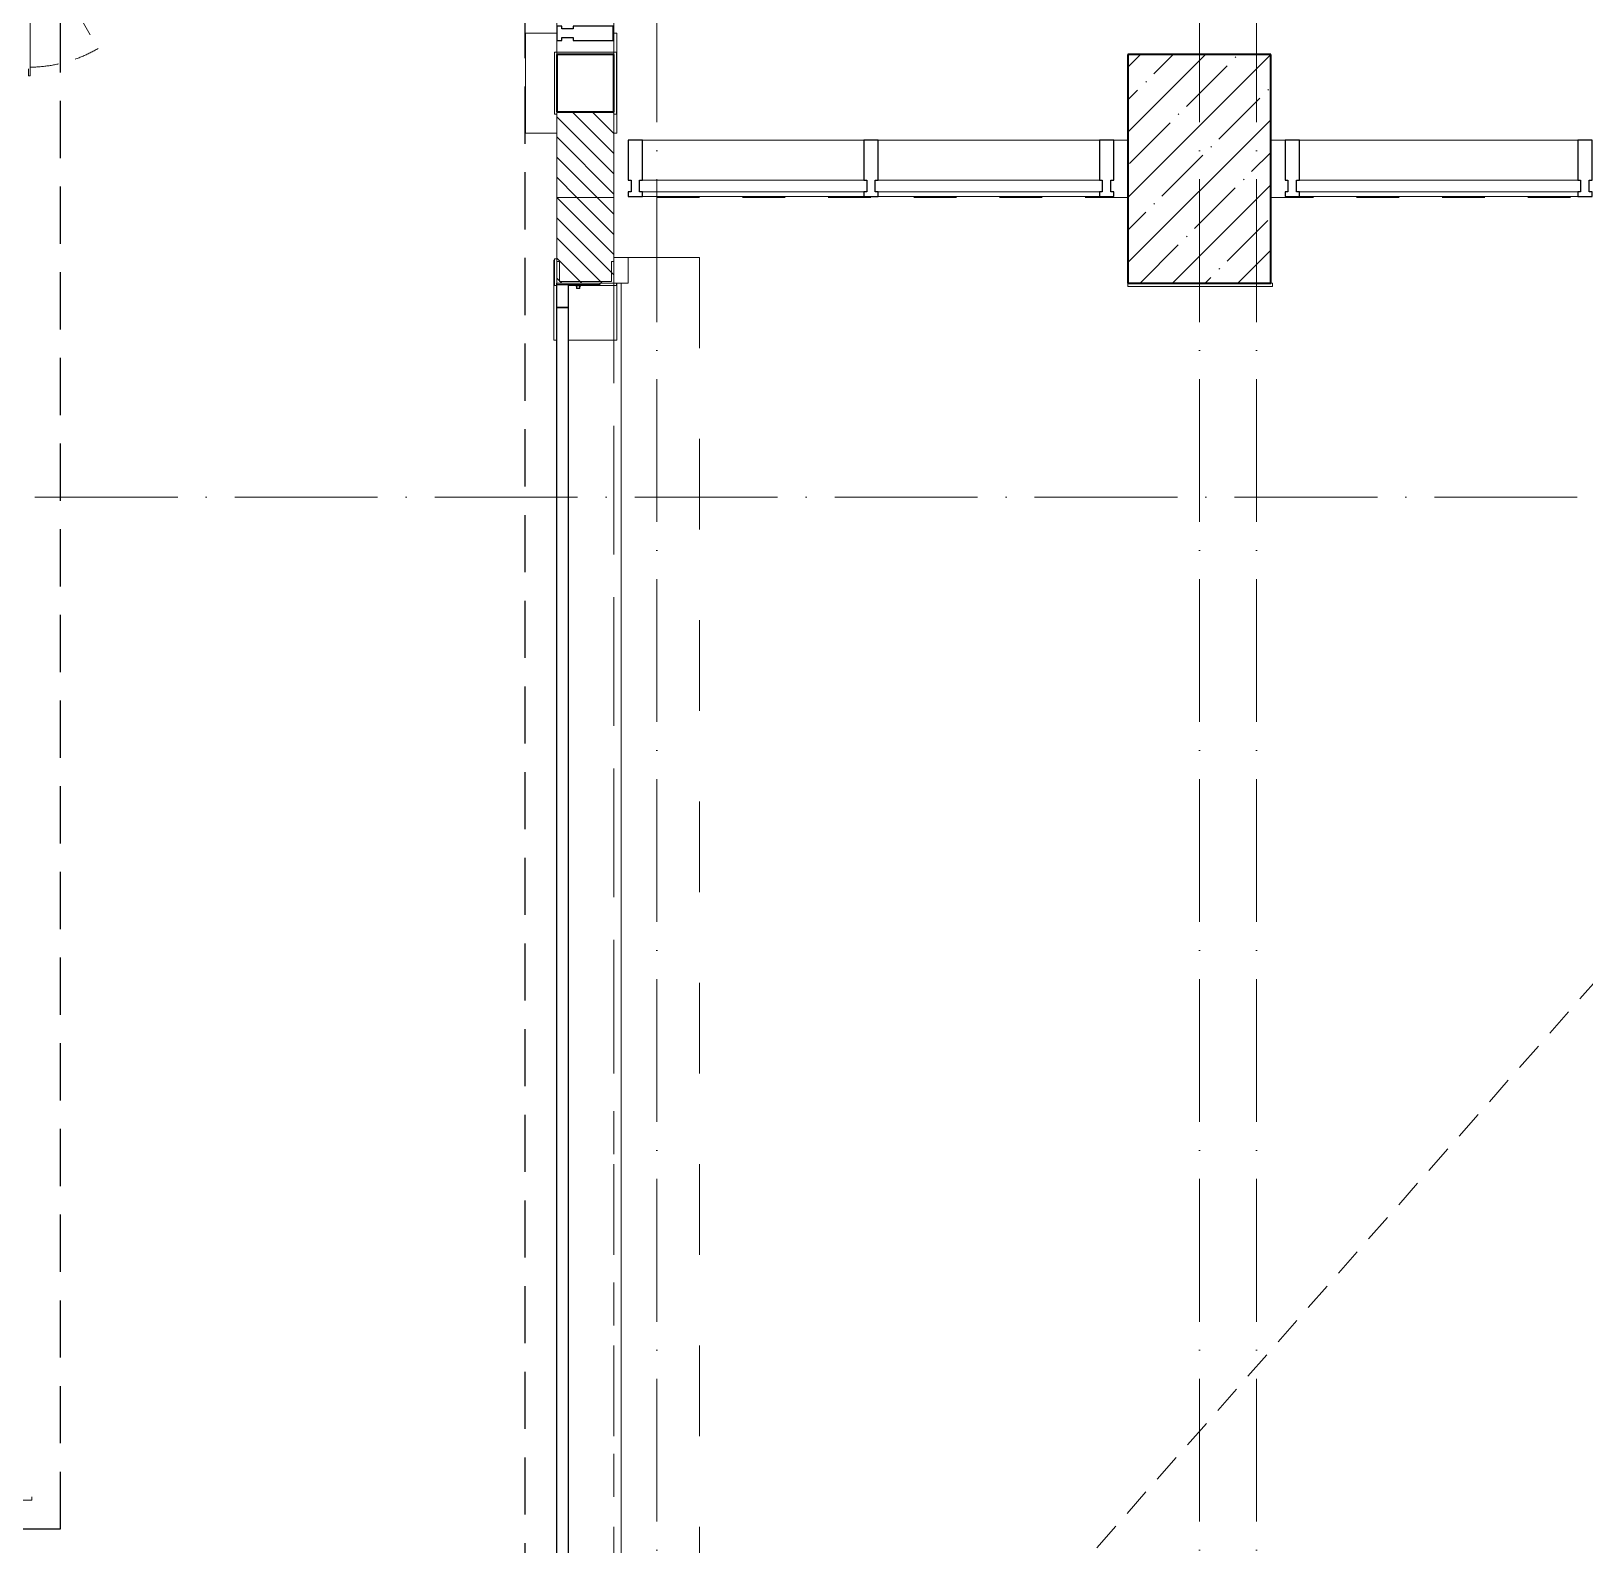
# Model space of a CAD drawing. Header units: millimetres. Extents: x -213536 to 1564669, y -45299 to 942238.
# Drawn here: x 437075 to 442516, y 516334 to 521635 of the extents above; entities that cross this region are included whole.
import ezdxf

# ---------------------------------------------------------------- set-up
doc = ezdxf.new("R2010")
doc.units = ezdxf.units.MM
for name, pattern in [('200_ШТРИХ_ш1п0_6_', [160, 100, -60]), ('50_200_ШТРИХ_1Т_ш5_п1_п1_', [700, 500, -100, 0, -100]), ('Штрих', [635, 317.5, -317.5]), ('Штрих короткий', [300, 150, -150]), ('Штриховая _2 мм - 1 мм_', [300, 200, -100])]:
    doc.linetypes.add(name, pattern=pattern)
for name, color, linetype, lineweight in [('0-1', 7, 'Continuous', 5), ('0-2', 7, 'Continuous', 9), ('3) ЖБ 4м', 3, 'Continuous', 30), ('Двери-1', 7, 'Continuous', 13), ('Импосты витража', 7, 'Continuous', 9), ('Импосты витража-1', 7, 'Continuous', 25), ('Каркас несущий', 7, 'Continuous', 9), ('Линии-1', 7, '200_ШТРИХ_ш1п0_6_', 9), ('Невидимые линии-1', 7, 'Штрих', 9), ('Несущие колонны', 7, 'Continuous', 9), ('Несущие колонны-1', 7, 'Continuous', 35), ('Обобщенные модели', 7, 'Continuous', 9), ('Ограждение-1', 7, 'Continuous', 25), ('Окна', 7, 'Continuous', 9), ('Оси-2', 7, '50_200_ШТРИХ_1Т_ш5_п1_п1_', 9), ('Остекление-1', 7, 'Continuous', 9), ('Открывание в плане-2', 7, '200_ШТРИХ_ш1п0_6_', 9), ('Перемычка-1', 7, 'Штрих короткий', 9), ('Стены-1', 7, 'Continuous', 13), ('Штриховка разреза-1', 7, 'Continuous', 9)]:
    doc.layers.add(name, color=color, linetype=linetype, lineweight=lineweight)
doc.layers.add('СТ-1_1', color=7, linetype='Штриховая _2 мм - 1 мм_', lineweight=90, true_color=0x888888)
doc.layers.get('0-2').off()
pattern_1 = [(135, (0, 0), (-35.35534, -35.35534), [])]

# ---------------------------------------------------------------- blocks, each defined once
blk = doc.blocks.new('Ос 3 эт верх часть')
at = {"layer": 'Оси-2'}
for p, q in [((439266, 499613), (439266, 535177.6)), ((441166, 499613), (441166, 535177.6)), ((441366, 499613), (441366, 533907.6)), ((455091, 520002.4), (426847.2, 520002.4))]:
    blk.add_line(p, q, dxfattribs=at)
blk = doc.blocks.new('BSC_Колонна _Прямоугольная - 500х800-V1-АИ2_03_План отделки стен 3-го этажа _Часть 1_')
at = {"layer": 'Несущие колонны'}
h = blk.add_hatch(dxfattribs=at)
h.set_pattern_fill('FP_4', color=256, style=0, pattern_type=2)
h.set_pattern_definition([(45, (-12000, -76250), (-114.04925, 114.04925), []), (45, (-11885.95, -76250), (-114.04925, 114.04925), [201.613, -40.323, 3.353, -36.97])])
h.paths.add_polyline_path([(-250, -400), (250, -400), (250, 400), (-250, 400)], flags=0)
at = {"layer": 'Несущие колонны-1'}
for p, q in [((250, 400), (-250, 400)), ((-250, 400), (-250, -400)), ((250, -400), (250, 400)), ((-250, -400), (250, -400))]:
    blk.add_line(p, q, dxfattribs=at)
blk = doc.blocks.new('PNS_Панель прямоугольная2 - Нр_Стекло - 40мм-33709893-АИ2_03_План отделки стен 3-го этажа _Часть 1_')
at = {"layer": 'Остекление-1'}
for p, q in [((-397.5, 0), (397.5, 0)), ((387.5, 0), (-387.5, 0)), ((-387.5, -40), (387.5, -40))]:
    blk.add_line(p, q, dxfattribs=at)
blk = doc.blocks.new('Прямоугольный импост - Импост структурный с накладкой - 180мм-33709890-АИ2_03_План отделки стен 3-го этажа _Часть 1_')
at = {"layer": 'Импосты витража'}
for p, q in [((10875, 76350), (11650, 76350)), ((10875, 76153), (11650, 76153))]:
    blk.add_line(p, q, dxfattribs=at)
blk = doc.blocks.new('Прямоугольный импост - Импост структурный с накладкой - 180мм-28950551-АИ2_03_План отделки стен 3-го этажа _Часть 1_')
at = {"layer": 'Импосты витража-1'}
for p, q in [((-25, 40), (-25, 180)), ((-25, 180), (25, 180)), ((25, 180), (25, 40)), ((-15, 40), (-25, 40)), ((-25, -17), (-25, 0)), ((-25, 0), (-15, 0)), ((-15, 0), (-15, 40)), ((15, 40), (15, 0)), ((25, 40), (15, 40)), ((15, 0), (25, 0)), ((25, 0), (25, -17)), ((25, -17), (-25, -17))]:
    blk.add_line(p, q, dxfattribs=at)
blk = doc.blocks.new('PNS_Панель прямоугольная2 - Нр_Стекло - 40мм-28950531-АИ2_03_План отделки стен 3-го этажа _Часть 1_')
at = {"layer": 'Остекление-1'}
for p, q in [((-487.5, 40), (487.5, 40)), ((-497.5, 0), (497.5, 0)), ((487.5, 0), (-487.5, 0))]:
    blk.add_line(p, q, dxfattribs=at)
blk = doc.blocks.new('Прямоугольный импост - Импост структурный с накладкой - 180мм-26967532-АИ2_03_План отделки стен 3-го этажа _Часть 1_')
at = {"layer": 'Импосты витража'}
for p, q in [((13325, 76350), (12350, 76350)), ((13325, 76153), (12350, 76153))]:
    blk.add_line(p, q, dxfattribs=at)
blk = doc.blocks.new('Прямоугольный импост - Импост структурный с накладкой - 180мм-26943387-АИ2_03_План отделки стен 3-го этажа _Часть 1_')
at = {"layer": 'Импосты витража-1'}
for p, q in [((-25, 0), (-25, 17)), ((-25, 17), (25, 17)), ((-15, 0), (-25, 0)), ((-15, -40), (-15, 0)), ((25, 0), (15, 0)), ((15, 0), (15, -40)), ((25, 17), (25, 0)), ((-25, -180), (-25, -40)), ((-25, -40), (-15, -40)), ((15, -40), (25, -40)), ((25, -40), (25, -180)), ((25, -180), (-25, -180))]:
    blk.add_line(p, q, dxfattribs=at)
blk = doc.blocks.new('Л_Общий_Лючок - Лючок-29683801-АИ2_03_План отделки стен 3-го этажа _Часть 1_')
at = {"layer": 'Окна'}
for p, q in [((524, 6), (-24, 6)), ((-24, 6), (-24, 0)), ((-24, 0), (0, 0)), ((500, 0), (524, 0)), ((524, 6), (524, 0))]:
    blk.add_line(p, q, dxfattribs=at)
at = {"layer": 'Открывание в плане-2'}
blk.add_line((16.4, 6), (428.6, 244), dxfattribs=at)
blk.add_arc((6, 0), 488, 0.708, 30, dxfattribs=at)
blk = doc.blocks.new('DM_Штора_Противопожарная_Doormaster_EI-60 - ш_5750 х в2680-31836437-АИ2_03_План отделки стен 3-го этажа _Часть 1_')
at = {"layer": 'Двери-1'}
for p, q in [((-2750, 150), (-2840, 150)), ((-2840, 150), (-2840, 100)), ((-2750, 100), (-2750, 150)), ((-2750, 125), (3000, 125)), ((3000, 150), (3000, 100)), ((3090, 150), (3000, 150)), ((3090, 100), (3090, 150)), ((-2840, 100), (-2750, 100)), ((3000, 100), (3090, 100))]:
    blk.add_line(p, q, dxfattribs=at)
at = {"layer": 'Невидимые линии-1'}
for p, q in [((-2840, 400), (3090, 400)), ((-2840, 400), (-2840, 100)), ((3090, 100), (3090, 400)), ((2690, 200), (2690, 150)), ((3090, 200), (2690, 200)), ((3090, 150), (3090, 200)), ((2690, 150), (3090, 150)), ((-2840, 100), (3090, 100))]:
    blk.add_line(p, q, dxfattribs=at)
blk = doc.blocks.new('О_Элемент ограждения_Тетива_Труба_ГОСТ 8645-68 - О_Тетива_Труба_ГОСТ 8645-68-34960441-АИ2_03_План отделки стен 3-го этажа _Часть 1_')
at = {"layer": 'Ограждение-1'}
for p, q in [((0, -20), (0, 20)), ((0, 20), (5580, 20)), ((5580, 20), (5580, -20)), ((5580, -20), (0, -20))]:
    blk.add_line(p, q, dxfattribs=at)
blk = doc.blocks.new('О_Элемент ограждения_Тетива_Труба_ГОСТ 8645-68 - О_Тетива_Труба_ГОСТ 8645-68-V279-АИ2_03_План отделки стен 3-го этажа _Часть 1_')
at = {"layer": 'Ограждение-1'}
for p, q in [((0, -20), (0, 20)), ((0, 20), (80, 20)), ((80, 20), (80, -20)), ((80, -20), (0, -20))]:
    blk.add_line(p, q, dxfattribs=at)
blk = doc.blocks.new('О_Полоса_Трапеция прямоугольная_Прокат_ГОСТ 1032 - Крепежная пластина-34869228-АИ2_03_План отделки стен 3-го этажа _Часть 1_')
at = {"layer": 'Ограждение-1'}
for p, q in [((0, -2.5), (0, 2.5)), ((150, 2.5), (150, -2.5)), ((0, -2.5), (150, -2.5))]:
    blk.add_line(p, q, dxfattribs=at)
blk = doc.blocks.new('О_Анкер клиновой4 - Анкер клиновой МКТ В 12-10-25_105-V280-АИ2_03_План отделки стен 3-го этажа _Часть 1_')
at = {"layer": 'Ограждение-1'}
for p, q in [((9816, 75845), (9816, 75841)), ((9816, 75841), (9817.2, 75841)), ((9834, 75841), (9816, 75841)), ((9819, 75841), (9819, 75831)), ((9831, 75831), (9819, 75831)), ((9831, 75831), (9831, 75841)), ((9832.8, 75841), (9834, 75841)), ((9834, 75841), (9834, 75845))]:
    blk.add_line(p, q, dxfattribs=at)
blk = doc.blocks.new('BSC_Колонна _Прямоугольная1 - 200х200 _металл_-35216022-АИ2_03_План отделки стен 3-го этажа _Часть 1_')
at = {"layer": 'Несущие колонны-1'}
for p, q in [((100, 100), (-100, 100)), ((-100, 100), (-100, -100)), ((100, -100), (100, 100)), ((-100, -100), (100, -100))]:
    blk.add_line(p, q, dxfattribs=at)
blk = doc.blocks.new('Проем_Дверь_Прямоугольный - 1800х2800h_витражные проемы-35225732-АИ2_03_План отделки стен 3-го этажа _Часть 1_')
at = {"layer": 'Перемычка-1'}
for p, q in [((900, 100), (-900, 100)), ((900, -100), (-900, -100))]:
    blk.add_line(p, q, dxfattribs=at)
blk = doc.blocks.new('Проем_Дверь_Прямоугольный - 1800х2800h_витражные проемы-35279791-АИ2_03_План отделки стен 3-го этажа _Часть 1_')
at = {"layer": 'Перемычка-1'}
for p, q in [((900, 100), (-900, 100)), ((900, -100), (-900, -100))]:
    blk.add_line(p, q, dxfattribs=at)
blk = doc.blocks.new('АР_Перемычка - АР_Перемычка-35279792-АИ2_03_План отделки стен 3-го этажа _Часть 1_')
at = {"layer": 'Обобщенные модели'}
blk.add_line((-200, -100), (-192, -100), dxfattribs=at)
blk = doc.blocks.new('Проем_Дверь_Прямоугольный - 2200х2800h_витражные проемы-35279783-АИ2_03_План отделки стен 3-го этажа _Часть 1_')
at = {"layer": 'Перемычка-1'}
for p, q in [((1100, 100), (-1100, 100)), ((1100, -100), (-1100, -100))]:
    blk.add_line(p, q, dxfattribs=at)
blk = doc.blocks.new('Проем_Дверь_Прямоугольный - 5750х2600h_проемы без заполнения-35316357-АИ2_03_План отделки стен 3-го этажа _Часть 1_')
at = {"layer": 'Перемычка-1'}
for p, q in [((2875, 100), (-2875, 100)), ((2875, -100), (-2875, -100))]:
    blk.add_line(p, q, dxfattribs=at)
blk = doc.blocks.new('0125-Р-ОО-Ш2-АР-о_23_10_2024_rvt-1-АИ2_03_План отделки стен 3-го этажа _Часть 1_')
at = {"layer": 'Штриховка разреза-1'}
h = blk.add_hatch(dxfattribs=at)
h.set_pattern_fill('FP_1', color=256, style=0, pattern_type=2)
h.set_pattern_definition(pattern_1)
h.paths.add_polyline_path([(9750, 76150), (9950, 76150), (9950, 76450), (9750, 76450), (9750, 76163.7)], flags=0)
h = blk.add_hatch(dxfattribs=at)
h.set_pattern_fill('FP_1', color=256, style=0, pattern_type=2)
h.set_pattern_definition(pattern_1)
h.paths.add_polyline_path([(9950, 69300), (9950, 70100), (9750, 70100), (9750, 69300)], flags=0)
h.paths.add_polyline_path([(9750, 75850), (9950, 75850), (9950, 76150), (9750, 76150)], flags=0)
at = {"layer": 'Линии-1'}
blk.add_line((9950, 69500), (14911.4, 75138), dxfattribs=at)
at = {"layer": 'Стены-1'}
for p, q in [((9750, 76450), (9750, 76150)), ((9950, 76150), (9950, 76450)), ((9750, 76150), (9950, 76150)), ((9750, 76150), (9750, 75850)), ((9950, 76150), (9750, 76150)), ((9950, 75940), (9950, 76150)), ((9750, 75850), (9950, 75850))]:
    blk.add_line(p, q, dxfattribs=at)
at = {"layer": '0-2'}
for name, p, rotation in [('Проем_Дверь_Прямоугольный - 1800х2800h_витражные проемы-35225732-АИ2_03_План отделки стен 3-го этажа _Часть 1_', (9850, 77550), 269.9999999999999), ('Л_Общий_Лючок - Лючок-29683801-АИ2_03_План отделки стен 3-го этажа _Часть 1_', (7900, 77100), 269.9999999999999), ('BSC_Колонна _Прямоугольная1 - 200х200 _металл_-35216022-АИ2_03_План отделки стен 3-го этажа _Часть 1_', (9850, 76550), 270.0000000000001), ('Проем_Дверь_Прямоугольный - 2200х2800h_витражные проемы-35279783-АИ2_03_План отделки стен 3-го этажа _Часть 1_', (13350, 76250), 180), ('PNS_Панель прямоугольная2 - Нр_Стекло - 40мм-33709893-АИ2_03_План отделки стен 3-го этажа _Часть 1_', (10437.5, 76170), 180), ('PNS_Панель прямоугольная2 - Нр_Стекло - 40мм-33709893-АИ2_03_План отделки стен 3-го этажа _Часть 1_', (11262.5, 76170), 180), ('DM_Штора_Противопожарная_Doormaster_EI-60 - ш_5750 х в2680-31836437-АИ2_03_План отделки стен 3-го этажа _Часть 1_', (9850, 73100), 269.9999999999994), ('Проем_Дверь_Прямоугольный - 5750х2600h_проемы без заполнения-35316357-АИ2_03_План отделки стен 3-го этажа _Часть 1_', (9850, 72975), 269.9999999999994), ('О_Элемент ограждения_Тетива_Труба_ГОСТ 8645-68 - О_Тетива_Труба_ГОСТ 8645-68-V279-АИ2_03_План отделки стен 3-го этажа _Часть 1_', (9770, 75765), 89.9999999999999), ('О_Элемент ограждения_Тетива_Труба_ГОСТ 8645-68 - О_Тетива_Труба_ГОСТ 8645-68-34960441-АИ2_03_План отделки стен 3-го этажа _Часть 1_', (9770, 75765), 269.9999999999995)]:
    blk.add_blockref(name, p, dxfattribs=dict(at, rotation=rotation))
at = {"layer": '0-2', "extrusion": (0, 0, -1)}
for name, p, rotation in [('Прямоугольный импост - Импост структурный с накладкой - 180мм-28950551-АИ2_03_План отделки стен 3-го этажа _Часть 1_', (-9767, 76725), 90.00000000000259), ('Прямоугольный импост - Импост структурный с накладкой - 180мм-26943387-АИ2_03_План отделки стен 3-го этажа _Часть 1_', (-12325, 76170), 180), ('Прямоугольный импост - Импост структурный с накладкой - 180мм-26943387-АИ2_03_План отделки стен 3-го этажа _Часть 1_', (-13350, 76170), 180)]:
    blk.add_blockref(name, p, dxfattribs=dict(at, rotation=rotation))
at = {"layer": '0-2'}
for name, p in [('BSC_Колонна _Прямоугольная - 500х800-V1-АИ2_03_План отделки стен 3-го этажа _Часть 1_', (12000, 76250)), ('Проем_Дверь_Прямоугольный - 1800х2800h_витражные проемы-35279791-АИ2_03_План отделки стен 3-го этажа _Часть 1_', (10850, 76250)), ('Прямоугольный импост - Импост структурный с накладкой - 180мм-33709890-АИ2_03_План отделки стен 3-го этажа _Часть 1_', (-825, 0)), ('Прямоугольный импост - Импост структурный с накладкой - 180мм-33709890-АИ2_03_План отделки стен 3-го этажа _Часть 1_', (0, 0)), ('Прямоугольный импост - Импост структурный с накладкой - 180мм-26967532-АИ2_03_План отделки стен 3-го этажа _Часть 1_', (0, 0)), ('PNS_Панель прямоугольная2 - Нр_Стекло - 40мм-28950531-АИ2_03_План отделки стен 3-го этажа _Часть 1_', (12837.5, 76170)), ('АР_Перемычка - АР_Перемычка-35279792-АИ2_03_План отделки стен 3-го этажа _Часть 1_', (9950, 76250)), ('О_Полоса_Трапеция прямоугольная_Прокат_ГОСТ 1032 - Крепежная пластина-34869228-АИ2_03_План отделки стен 3-го этажа _Часть 1_', (9750, 75847.5)), ('О_Анкер клиновой4 - Анкер клиновой МКТ В 12-10-25_105-V280-АИ2_03_План отделки стен 3-го этажа _Часть 1_', (0, 0))]:
    blk.add_blockref(name, p, dxfattribs=at)
at = {"layer": '0-2', "extrusion": (0, 0, -1)}
for p in [(-10025, 76170), (-10850, 76170), (-11675, 76170)]:
    blk.add_blockref('Прямоугольный импост - Импост структурный с накладкой - 180мм-28950551-АИ2_03_План отделки стен 3-го этажа _Часть 1_', p, dxfattribs=at)
blk = doc.blocks.new('Фахверк_Усиление стен_ifc_RVT-1-АИ2_03_План отделки стен 3-го этажа _Часть 1_')
at = {"layer": 'Каркас несущий'}
for p, q in [((9640, 76725), (9640, 76375)), ((9750, 76725), (9640, 76725)), ((9960, 76725), (9947, 76725)), ((9960, 76375), (9960, 76725)), ((9640, 76375), (9750, 76375)), ((9950, 76375), (9960, 76375)), ((9741.5, 75930), (9740, 75930)), ((9740, 75930), (9740, 75650)), ((9960, 75650), (9960, 75850)), ((9740, 75650), (9750, 75650)), ((9790, 75650), (9960, 75650))]:
    blk.add_line(p, q, dxfattribs=at)
at = {"layer": 'Обобщенные модели'}
for p, q in [((9741.5, 76441.5), (9741.5, 76658.5)), ((9741.5, 76658.5), (9958.5, 76658.5)), ((9958.5, 76441.5), (9958.5, 76658.5)), ((9741.5, 76441.5), (9750, 76441.5)), ((9950, 76441.5), (9958.5, 76441.5)), ((9741.5, 75934.5), (9750, 75934.5)), ((9741.5, 75934.5), (9741.5, 75841.5)), ((9759, 75926), (9750, 75926)), ((9750, 75926), (9750, 75850)), ((9759, 75855.2), (9759, 75926)), ((9950, 75926), (9941, 75926)), ((9941, 75926), (9941, 75855.2)), ((9750, 75850), (9950, 75850)), ((9941, 75855.2), (9759, 75855.2)), ((9958.5, 75850), (9958.5, 75841.5)), ((9750, 75841.5), (9741.5, 75841.5)), ((9817.2, 75841.5), (9790, 75841.5)), ((9958.5, 75841.5), (9832.6, 75841.5))]:
    blk.add_line(p, q, dxfattribs=at)
blk = doc.blocks.new('3этВверх')
at = {"layer": 'СТ-1_1', "lineweight": 25}
for p, q in [((437178, 516390.4), (437178, 523240.4)), ((438804, 523240.4), (438804, 514090.4)), ((436678, 516390.4), (437178, 516390.4))]:
    blk.add_line(p, q, dxfattribs=at)
at = {"layer": 'Стены-1'}
for p, q in [((440916, 520752.4), (440916, 520740.4)), ((440916, 520740.4), (441422, 520740.4)), ((441422, 520752.4), (441416, 520752.4)), ((441422, 520740.4), (441422, 520752.4)), ((436578, 516490.4), (437078, 516490.4)), ((437078, 516490.4), (437078, 516502.4))]:
    blk.add_line(p, q, dxfattribs=at)
at = {"layer": '0-1'}
for name in ['0125-Р-ОО-Ш2-АР-о_23_10_2024_rvt-1-АИ2_03_План отделки стен 3-го этажа _Часть 1_', 'Фахверк_Усиление стен_ifc_RVT-1-АИ2_03_План отделки стен 3-го этажа _Часть 1_']:
    blk.add_blockref(name, (429166, 444902.4), dxfattribs=at)

msp = doc.modelspace()

# ---------------------------------------------------------------- block references
at = {"color": 5, "lineweight": 30}
msp.add_blockref('Ос 3 эт верх часть', (0, 0), dxfattribs=at)
at = {"layer": '3) ЖБ 4м'}
msp.add_blockref('3этВверх', (0, 0), dxfattribs=at)

doc.saveas('drawing.dxf')
